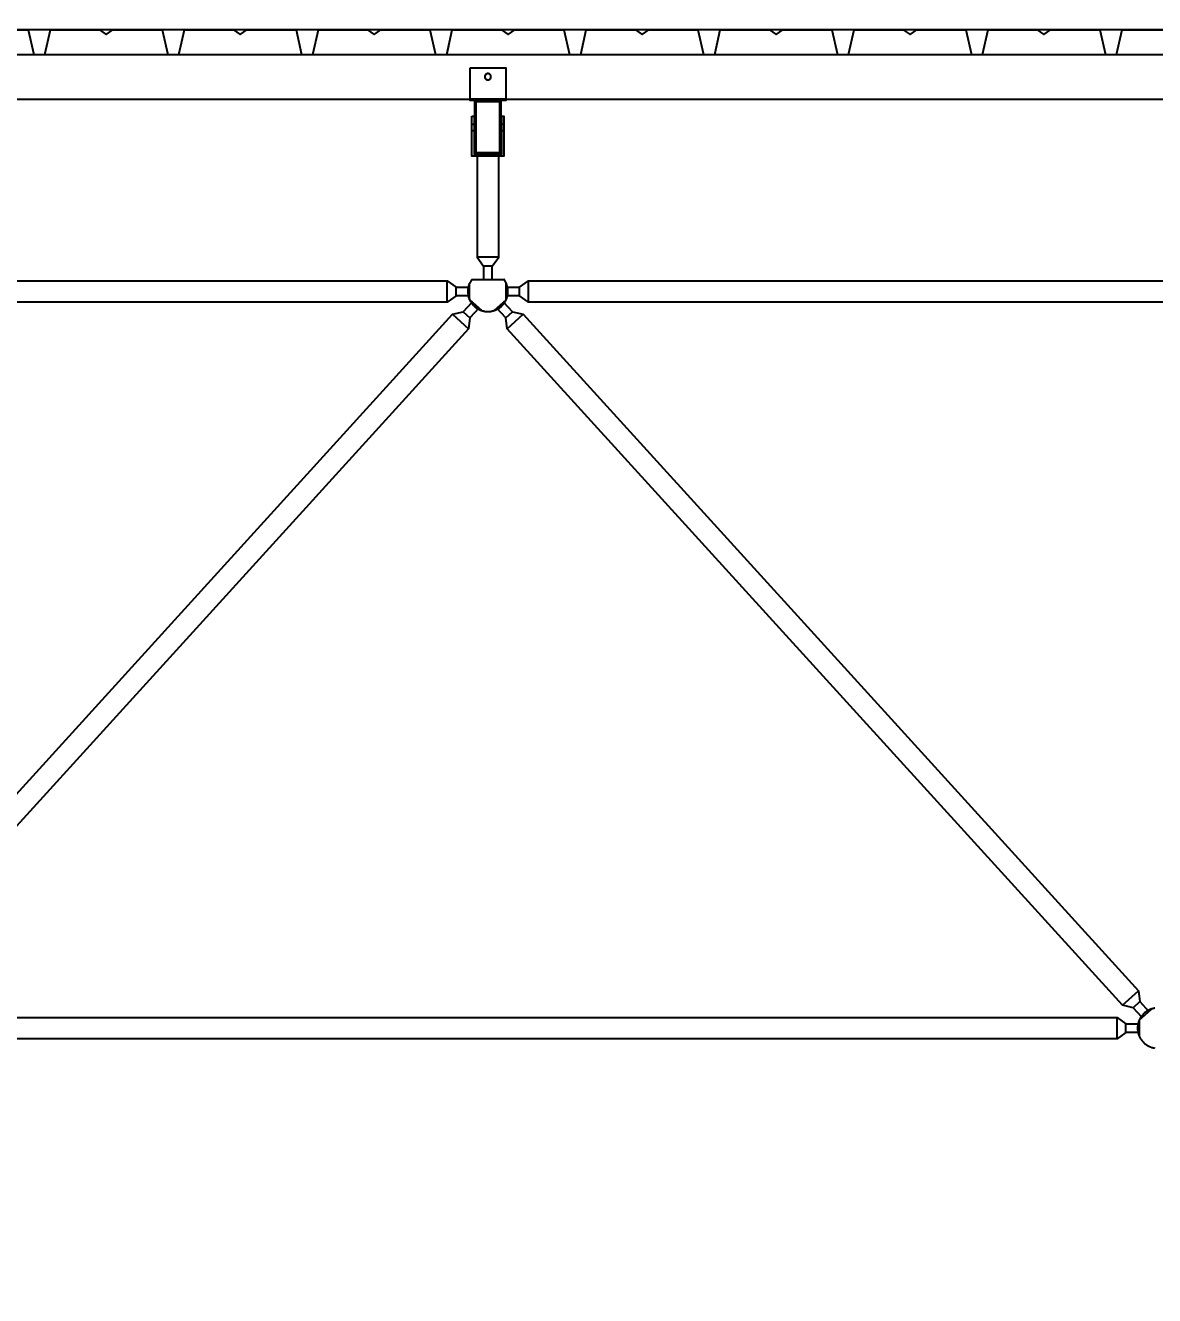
# Model space of a CAD drawing. Header units: centimetres. Extents: x 26569 to 160723, y -3143 to 14565.
# Drawn here: x 34049.9 to 34176.4, y 6232.1 to 6374.3 of the extents above; entities that cross this region are included whole.
import ezdxf

# ---------------------------------------------------------------- set-up
doc = ezdxf.new("R2010")
doc.units = ezdxf.units.CM
doc.header["$LTSCALE"] = 100
for name, color, linetype in [('A-ANNO-DIMS', 187, 'Continuous'), ('A-ELEV-02', 253, 'Continuous'), ('A-WALL-INSL', 249, 'Continuous'), ('A-WALL-SNWPNL', 200, 'Continuous'), ('S-STEL', 3, 'Continuous')]:
    doc.layers.add(name, color=color, linetype=linetype)
doc.styles.add('Fields_100', font='act_simplex.shx', dxfattribs={"width": 0.8, "height": 20})
doc.dimstyles.new('FIELDS_100', dxfattribs={"dimscale": 0, "dimtxt": 20, "dimasz": 5, "dimexe": 5, "dimexo": 5, "dimgap": 5, "dimtad": 0, "dimdec": 0, "dimzin": 0, "dimdsep": 46, "dimtxsty": 'Fields_100', "dimblk": 'DOT', "dimcen": 0.09, "dimclrt": 50, "dimadec": 0, "dimazin": 0, "dimtfac": 1, "dimtdec": 0, "dimtix": 1, "dimtofl": 0, "dimtmove": 1, "dimatfit": 3, "dimfxl": 5, "dimfxlon": 1, "dimtolj": 1, "dimtzin": 0, "dimarcsym": 0})

# ---------------------------------------------------------------- blocks, each defined once
blk = doc.blocks.new('_Dot')
at = {"color": 0, "linetype": 'ByBlock', "lineweight": -2}
blk.add_line((-0.5, 0), (-1, 0), dxfattribs=at)
at = {"color": 0, "linetype": 'ByBlock', "const_width": 0.5}
blk.add_lwpolyline([(-0.25, 0, 1), (0.25, 0, 1)], format="xyb", close=True, dxfattribs=at)
blk = doc.blocks.new('*D692')
at = {"layer": 'A-ANNO-DIMS', "color": 0, "lineweight": -2, "transparency": 16777216}
for p, q in [((34026.73, 6649.56), (34026.73, 6659.56)), ((34926.73, 6649.56), (34926.73, 6659.56)), ((34031.73, 6654.56), (34445.07, 6654.56)), ((34921.73, 6654.56), (34508.4, 6654.56))]:
    blk.add_line(p, q, dxfattribs=at)
at = {"layer": 'DEFPOINTS', "color": 0, "transparency": 16777216}
for p in [(34926.73, 6654.56), (34026.73, 6232.06), (34926.73, 6232.06)]:
    blk.add_point(p, dxfattribs=at)
at = {"layer": 'A-ANNO-DIMS', "color": 0, "lineweight": -2, "transparency": 16777216, "xscale": 5, "yscale": 5, "zscale": 5, "rotation": 180}
blk.add_blockref('_Dot', (34026.73, 6654.56), dxfattribs=at)
at = {"layer": 'A-ANNO-DIMS', "color": 0, "lineweight": -2, "transparency": 16777216, "xscale": 5, "yscale": 5, "zscale": 5}
blk.add_blockref('_Dot', (34926.73, 6654.56), dxfattribs=at)
at = {"layer": 'A-ANNO-DIMS', "color": 50, "transparency": 16777216, "insert": (34476.73, 6654.56), "char_height": 20, "attachment_point": 5, "style": 'Fields_100'}
blk.add_mtext('\\A1;1800', dxfattribs=at)

msp = doc.modelspace()

# ---------------------------------------------------------------- linework, layer by layer
at = {"layer": 'A-ELEV-02'}
for points in [[(32200.48, 6371.06), (36699.23, 6371.06)], [(32200.48, 6366.06), (36699.23, 6366.06)], [(34103.73, 6366.06), (34099.73, 6366.06)], [(34099.93, 6363.26), (34100.18, 6363.26)], [(34103.28, 6363.26), (34103.53, 6363.26)], [(34099.93, 6362.56), (34100.18, 6362.56)], [(34103.28, 6362.56), (34103.53, 6362.56)], [(34100.53, 6359.66), (34100.53, 6348.36), (34101.23, 6347.36), (34101.23, 6345.86)], [(34102.23, 6345.86), (34102.23, 6347.36), (34102.94, 6348.36), (34102.94, 6359.66)], [(34102.94, 6348.36), (34100.53, 6348.36)], [(34102.23, 6347.36), (34101.23, 6347.36)], [(33953.78, 6345.01), (33955.28, 6345.01), (33956.28, 6345.72), (34097.18, 6345.72), (34098.18, 6345.01), (34099.68, 6345.01)], [(34097.18, 6343.3), (34097.18, 6345.72)], [(34098.18, 6344.01), (34098.18, 6345.01)], [(34099.93, 6345.86), (34099.89, 6345.8), (34099.85, 6345.74), (34099.81, 6345.68), (34099.77, 6345.61), (34099.73, 6345.54), (34099.7, 6345.47), (34099.67, 6345.4), (34099.64, 6345.33), (34099.61, 6345.26), (34099.6, 6345.22), (34099.59, 6345.18), (34099.57, 6345.14), (34099.56, 6345.11), (34099.55, 6345.07), (34099.54, 6345.03), (34099.54, 6344.99), (34099.53, 6344.95), (34099.52, 6344.91), (34099.51, 6344.87), (34099.51, 6344.83), (34099.5, 6344.79), (34099.5, 6344.75), (34099.49, 6344.71), (34099.49, 6344.67), (34099.49, 6344.63), (34099.49, 6344.59), (34099.48, 6344.55), (34099.48, 6344.52), (34099.48, 6344.48), (34099.49, 6344.44), (34099.49, 6344.4), (34099.49, 6344.36), (34099.49, 6344.32), (34099.5, 6344.28), (34099.5, 6344.24), (34099.51, 6344.2), (34099.51, 6344.16), (34099.53, 6344.08), (34099.54, 6344.01), (34099.56, 6343.93), (34099.58, 6343.86), (34099.61, 6343.78), (34099.63, 6343.71), (34099.66, 6343.64), (34099.69, 6343.57), (34099.72, 6343.51), (34099.76, 6343.44), (34099.79, 6343.37), (34099.83, 6343.31), (34099.87, 6343.25), (34099.92, 6343.18), (34099.96, 6343.12), (34100.01, 6343.06), (34100.07, 6343), (34100.12, 6342.95), (34100.15, 6342.92), (34100.17, 6342.89), (34100.2, 6342.86), (34100.23, 6342.84), (34100.26, 6342.81), (34100.29, 6342.78), (34100.32, 6342.76), (34100.35, 6342.73), (34100.39, 6342.71), (34100.42, 6342.69), (34100.45, 6342.66), (34100.48, 6342.64), (34100.52, 6342.62), (34100.55, 6342.6), (34100.59, 6342.58), (34100.62, 6342.56), (34100.65, 6342.54), (34100.69, 6342.52), (34100.73, 6342.5), (34100.76, 6342.48), (34100.8, 6342.47), (34100.83, 6342.45), (34100.87, 6342.43), (34100.91, 6342.42), (34100.94, 6342.41), (34100.98, 6342.39), (34101.02, 6342.38), (34101.06, 6342.37), (34101.13, 6342.34), (34101.21, 6342.33), (34101.28, 6342.31), (34101.36, 6342.29), (34101.43, 6342.28), (34101.51, 6342.27), (34101.59, 6342.27), (34101.66, 6342.26), (34101.73, 6342.26), (34101.81, 6342.26), (34101.88, 6342.27), (34101.96, 6342.27), (34102.03, 6342.28), (34102.11, 6342.29), (34102.19, 6342.31), (34102.26, 6342.33), (34102.34, 6342.34), (34102.41, 6342.37), (34102.45, 6342.38), (34102.49, 6342.39), (34102.52, 6342.41), (34102.56, 6342.42), (34102.6, 6342.43), (34102.63, 6342.45), (34102.67, 6342.47), (34102.71, 6342.48), (34102.74, 6342.5), (34102.78, 6342.52), (34102.81, 6342.54), (34102.85, 6342.56), (34102.88, 6342.58), (34102.92, 6342.6), (34102.95, 6342.62), (34102.98, 6342.64), (34103.02, 6342.66), (34103.05, 6342.69), (34103.08, 6342.71), (34103.11, 6342.73), (34103.15, 6342.76), (34103.18, 6342.78), (34103.21, 6342.81), (34103.24, 6342.84), (34103.27, 6342.86), (34103.29, 6342.89), (34103.32, 6342.92), (34103.35, 6342.95), (34103.4, 6343), (34103.45, 6343.06), (34103.5, 6343.12), (34103.55, 6343.18), (34103.59, 6343.25), (34103.64, 6343.31), (34103.68, 6343.37), (34103.71, 6343.44), (34103.75, 6343.51), (34103.78, 6343.57), (34103.81, 6343.64), (34103.84, 6343.71), (34103.86, 6343.78), (34103.89, 6343.86), (34103.91, 6343.93), (34103.93, 6344.01), (34103.94, 6344.08), (34103.96, 6344.16), (34103.96, 6344.2), (34103.97, 6344.24), (34103.97, 6344.28), (34103.98, 6344.32), (34103.98, 6344.36), (34103.98, 6344.4), (34103.98, 6344.44), (34103.98, 6344.48), (34103.98, 6344.52), (34103.98, 6344.55), (34103.98, 6344.59), (34103.98, 6344.63), (34103.98, 6344.67), (34103.98, 6344.71), (34103.97, 6344.75), (34103.97, 6344.79), (34103.96, 6344.83), (34103.96, 6344.87), (34103.95, 6344.91), (34103.94, 6344.95), (34103.93, 6344.99), (34103.92, 6345.03), (34103.91, 6345.07), (34103.9, 6345.11), (34103.89, 6345.14), (34103.88, 6345.18), (34103.87, 6345.22), (34103.86, 6345.26), (34103.83, 6345.33), (34103.8, 6345.4), (34103.77, 6345.47), (34103.73, 6345.54), (34103.7, 6345.61), (34103.66, 6345.68), (34103.62, 6345.74), (34103.58, 6345.8), (34103.53, 6345.86)], [(34099.68, 6343.58), (34099.68, 6345.44)], [(34099.93, 6345.86), (34103.53, 6345.86)], [(34103.78, 6345.01), (34105.28, 6345.01), (34106.28, 6345.72), (34247.18, 6345.72), (34248.18, 6345.01), (34249.68, 6345.01)], [(34103.78, 6343.58), (34103.78, 6345.44)], [(34105.28, 6344.01), (34105.28, 6345.01)], [(34106.28, 6343.3), (34106.28, 6345.72)], [(34099.68, 6344.01), (34098.18, 6344.01), (34097.18, 6343.3), (33956.28, 6343.3), (33955.28, 6344.01), (33953.78, 6344.01)], [(34099.67, 6343.62), (34101.04, 6342.37)], [(34102.43, 6342.37), (34103.8, 6343.62)], [(34249.68, 6344.01), (34248.18, 6344.01), (34247.18, 6343.3), (34106.28, 6343.3), (34105.28, 6344.01), (34103.78, 6344.01)], [(34097.78, 6341.96), (34099.57, 6340.33)], [(34098.98, 6342.22), (34099.72, 6341.55)], [(34103.75, 6341.55), (34104.49, 6342.22)], [(34103.9, 6340.33), (34105.69, 6341.96)], [(34172.78, 6264.57), (34174.57, 6266.19)], [(34173.98, 6264.3), (34174.72, 6264.98)], [(34176.43, 6264.24), (34176.38, 6264.23), (34176.32, 6264.22), (34176.27, 6264.21), (34176.22, 6264.2), (34176.17, 6264.19), (34176.12, 6264.18), (34176.06, 6264.16), (34176.01, 6264.14), (34175.96, 6264.12), (34175.91, 6264.1), (34175.85, 6264.08), (34175.8, 6264.06), (34175.75, 6264.04), (34175.7, 6264.01), (34175.65, 6263.98), (34175.6, 6263.96), (34175.55, 6263.93), (34175.5, 6263.9), (34175.46, 6263.86), (34175.41, 6263.83), (34175.36, 6263.8), (34175.32, 6263.76), (34175.27, 6263.72), (34175.23, 6263.68), (34175.19, 6263.64), (34175.14, 6263.6), (34175.1, 6263.56), (34175.06, 6263.52), (34175.02, 6263.48), (34174.99, 6263.43), (34174.95, 6263.38), (34174.92, 6263.34), (34174.88, 6263.29), (34174.85, 6263.24), (34174.82, 6263.19), (34174.79, 6263.15), (34174.76, 6263.1), (34174.74, 6263.05), (34174.71, 6262.99), (34174.69, 6262.94), (34174.66, 6262.89), (34174.64, 6262.84), (34174.62, 6262.79), (34174.6, 6262.74), (34174.59, 6262.68), (34174.57, 6262.63), (34174.56, 6262.58), (34174.54, 6262.53), (34174.53, 6262.47), (34174.52, 6262.42), (34174.51, 6262.37), (34174.51, 6262.32), (34174.5, 6262.27), (34174.49, 6262.21), (34174.49, 6262.16), (34174.49, 6262.11), (34174.48, 6262.06), (34174.48, 6262.01), (34174.48, 6261.96), (34174.49, 6261.91), (34174.49, 6261.86), (34174.49, 6261.81), (34174.5, 6261.76), (34174.51, 6261.71), (34174.51, 6261.66), (34174.52, 6261.6), (34174.53, 6261.55), (34174.54, 6261.5), (34174.56, 6261.45), (34174.57, 6261.39), (34174.59, 6261.34), (34174.6, 6261.29), (34174.62, 6261.24), (34174.64, 6261.18), (34174.66, 6261.13), (34174.69, 6261.08), (34174.71, 6261.03), (34174.74, 6260.98), (34174.76, 6260.93), (34174.79, 6260.88), (34174.82, 6260.83), (34174.85, 6260.78), (34174.88, 6260.73), (34174.92, 6260.69), (34174.95, 6260.64), (34174.99, 6260.59), (34175.02, 6260.55), (34175.06, 6260.51), (34175.1, 6260.46), (34175.14, 6260.42), (34175.19, 6260.38), (34175.23, 6260.34), (34175.27, 6260.3), (34175.32, 6260.27), (34175.36, 6260.23), (34175.41, 6260.19), (34175.46, 6260.16), (34175.5, 6260.13), (34175.55, 6260.1), (34175.6, 6260.07), (34175.65, 6260.04), (34175.7, 6260.01), (34175.75, 6259.99), (34175.8, 6259.96), (34175.85, 6259.94), (34175.91, 6259.92), (34175.96, 6259.9), (34176.01, 6259.88), (34176.06, 6259.86), (34176.12, 6259.85), (34176.17, 6259.83), (34176.22, 6259.82), (34176.27, 6259.81), (34176.32, 6259.8), (34176.38, 6259.79), (34176.43, 6259.78)], [(34174.67, 6262.91), (34176.04, 6264.15)], [(34028.78, 6262.51), (34030.28, 6262.51), (34031.28, 6263.22), (34172.18, 6263.22), (34173.18, 6262.51), (34174.68, 6262.51)], [(34172.18, 6260.8), (34172.18, 6263.22)], [(34173.18, 6261.51), (34173.18, 6262.51)], [(34174.68, 6261.08), (34174.68, 6262.94)], [(34174.68, 6261.51), (34173.18, 6261.51), (34172.18, 6260.8), (34031.28, 6260.8), (34030.28, 6261.51), (34028.78, 6261.51)]]:
    msp.add_lwpolyline(points, dxfattribs=at)
for points in [[(34099.73, 6369.56), (34103.73, 6369.56), (34103.73, 6365.91), (34099.73, 6365.91)], [(34102.08, 6368.56), (34102.08, 6368.57), (34102.08, 6368.58), (34102.08, 6368.59), (34102.08, 6368.59), (34102.08, 6368.6), (34102.08, 6368.61), (34102.08, 6368.62), (34102.08, 6368.63), (34102.08, 6368.63), (34102.08, 6368.64), (34102.07, 6368.65), (34102.07, 6368.66), (34102.07, 6368.67), (34102.07, 6368.67), (34102.06, 6368.68), (34102.06, 6368.69), (34102.06, 6368.7), (34102.05, 6368.71), (34102.05, 6368.72), (34102.05, 6368.72), (34102.04, 6368.73), (34102.04, 6368.74), (34102.03, 6368.75), (34102.03, 6368.75), (34102.02, 6368.76), (34102.02, 6368.77), (34102.01, 6368.78), (34102.01, 6368.78), (34102, 6368.79), (34101.99, 6368.8), (34101.99, 6368.8), (34101.98, 6368.81), (34101.98, 6368.82), (34101.97, 6368.82), (34101.96, 6368.83), (34101.95, 6368.83), (34101.95, 6368.84), (34101.94, 6368.85), (34101.93, 6368.85), (34101.93, 6368.86), (34101.92, 6368.86), (34101.91, 6368.86), (34101.9, 6368.87), (34101.9, 6368.87), (34101.89, 6368.88), (34101.88, 6368.88), (34101.87, 6368.88), (34101.86, 6368.89), (34101.86, 6368.89), (34101.85, 6368.89), (34101.84, 6368.9), (34101.83, 6368.9), (34101.82, 6368.9), (34101.81, 6368.9), (34101.81, 6368.9), (34101.8, 6368.91), (34101.79, 6368.91), (34101.78, 6368.91), (34101.77, 6368.91), (34101.77, 6368.91), (34101.76, 6368.91), (34101.75, 6368.91), (34101.74, 6368.91), (34101.73, 6368.91), (34101.73, 6368.91), (34101.72, 6368.91), (34101.71, 6368.91), (34101.7, 6368.91), (34101.69, 6368.91), (34101.69, 6368.91), (34101.68, 6368.91), (34101.67, 6368.91), (34101.66, 6368.9), (34101.65, 6368.9), (34101.65, 6368.9), (34101.64, 6368.9), (34101.63, 6368.9), (34101.62, 6368.89), (34101.61, 6368.89), (34101.61, 6368.89), (34101.6, 6368.88), (34101.59, 6368.88), (34101.58, 6368.88), (34101.57, 6368.87), (34101.57, 6368.87), (34101.56, 6368.86), (34101.55, 6368.86), (34101.54, 6368.86), (34101.54, 6368.85), (34101.53, 6368.85), (34101.52, 6368.84), (34101.51, 6368.83), (34101.51, 6368.83), (34101.5, 6368.82), (34101.49, 6368.82), (34101.49, 6368.81), (34101.48, 6368.8), (34101.47, 6368.8), (34101.47, 6368.79), (34101.46, 6368.78), (34101.46, 6368.78), (34101.45, 6368.77), (34101.45, 6368.76), (34101.44, 6368.75), (34101.44, 6368.75), (34101.43, 6368.74), (34101.43, 6368.73), (34101.42, 6368.72), (34101.42, 6368.72), (34101.42, 6368.71), (34101.41, 6368.7), (34101.41, 6368.69), (34101.41, 6368.68), (34101.4, 6368.67), (34101.4, 6368.67), (34101.4, 6368.66), (34101.4, 6368.65), (34101.39, 6368.64), (34101.39, 6368.63), (34101.39, 6368.63), (34101.39, 6368.62), (34101.39, 6368.61), (34101.39, 6368.6), (34101.39, 6368.59), (34101.39, 6368.59), (34101.38, 6368.58), (34101.38, 6368.57), (34101.38, 6368.56), (34101.38, 6368.55), (34101.38, 6368.55), (34101.39, 6368.54), (34101.39, 6368.53), (34101.39, 6368.52), (34101.39, 6368.51), (34101.39, 6368.51), (34101.39, 6368.5), (34101.39, 6368.49), (34101.39, 6368.48), (34101.4, 6368.47), (34101.4, 6368.47), (34101.4, 6368.46), (34101.4, 6368.45), (34101.41, 6368.44), (34101.41, 6368.43), (34101.41, 6368.43), (34101.42, 6368.42), (34101.42, 6368.41), (34101.42, 6368.4), (34101.43, 6368.39), (34101.43, 6368.39), (34101.44, 6368.38), (34101.44, 6368.37), (34101.45, 6368.36), (34101.45, 6368.36), (34101.46, 6368.35), (34101.46, 6368.34), (34101.47, 6368.33), (34101.47, 6368.33), (34101.48, 6368.32), (34101.49, 6368.31), (34101.49, 6368.31), (34101.5, 6368.3), (34101.51, 6368.3), (34101.51, 6368.29), (34101.52, 6368.28), (34101.53, 6368.28), (34101.54, 6368.27), (34101.54, 6368.27), (34101.55, 6368.26), (34101.56, 6368.26), (34101.57, 6368.26), (34101.57, 6368.25), (34101.58, 6368.25), (34101.59, 6368.24), (34101.6, 6368.24), (34101.61, 6368.24), (34101.61, 6368.23), (34101.62, 6368.23), (34101.63, 6368.23), (34101.64, 6368.23), (34101.65, 6368.22), (34101.65, 6368.22), (34101.66, 6368.22), (34101.67, 6368.22), (34101.68, 6368.22), (34101.69, 6368.22), (34101.69, 6368.21), (34101.7, 6368.21), (34101.71, 6368.21), (34101.72, 6368.21), (34101.73, 6368.21), (34101.73, 6368.21), (34101.74, 6368.21), (34101.75, 6368.21), (34101.76, 6368.21), (34101.77, 6368.21), (34101.77, 6368.21), (34101.78, 6368.22), (34101.79, 6368.22), (34101.8, 6368.22), (34101.81, 6368.22), (34101.81, 6368.22), (34101.82, 6368.22), (34101.83, 6368.23), (34101.84, 6368.23), (34101.85, 6368.23), (34101.86, 6368.23), (34101.86, 6368.24), (34101.87, 6368.24), (34101.88, 6368.24), (34101.89, 6368.25), (34101.9, 6368.25), (34101.9, 6368.26), (34101.91, 6368.26), (34101.92, 6368.26), (34101.93, 6368.27), (34101.93, 6368.27), (34101.94, 6368.28), (34101.95, 6368.28), (34101.95, 6368.29), (34101.96, 6368.3), (34101.97, 6368.3), (34101.98, 6368.31), (34101.98, 6368.31), (34101.99, 6368.32), (34101.99, 6368.33), (34102, 6368.33), (34102.01, 6368.34), (34102.01, 6368.35), (34102.02, 6368.36), (34102.02, 6368.36), (34102.03, 6368.37), (34102.03, 6368.38), (34102.04, 6368.39), (34102.04, 6368.39), (34102.05, 6368.4), (34102.05, 6368.41), (34102.05, 6368.42), (34102.06, 6368.43), (34102.06, 6368.43), (34102.06, 6368.44), (34102.07, 6368.45), (34102.07, 6368.46), (34102.07, 6368.47), (34102.07, 6368.47), (34102.08, 6368.48), (34102.08, 6368.49), (34102.08, 6368.5), (34102.08, 6368.51), (34102.08, 6368.51), (34102.08, 6368.52), (34102.08, 6368.53), (34102.08, 6368.54), (34102.08, 6368.55), (34102.08, 6368.55)], [(34099.93, 6364.16), (34100.18, 6364.16), (34100.18, 6359.91), (34103.28, 6359.91), (34103.28, 6364.16), (34103.53, 6364.16), (34103.53, 6359.66), (34099.93, 6359.66)], [(34027.74, 6263.87), (34028.75, 6264.98), (34028.9, 6266.19), (34097.78, 6341.96), (34098.98, 6342.22), (34099.99, 6343.33), (34100.73, 6342.66), (34099.72, 6341.55), (34099.57, 6340.33), (34030.69, 6264.57), (34029.49, 6264.3), (34028.48, 6263.19)], [(34174.99, 6263.19), (34173.98, 6264.3), (34172.78, 6264.57), (34103.9, 6340.33), (34103.75, 6341.55), (34102.74, 6342.66), (34103.48, 6343.33), (34104.49, 6342.22), (34105.69, 6341.96), (34174.57, 6266.19), (34174.72, 6264.98), (34175.73, 6263.87)]]:
    msp.add_lwpolyline(points, close=True, dxfattribs=at)
at = {"layer": 'A-WALL-INSL', "ltscale": 0.002}
msp.add_lwpolyline([(41241.73, 6373.81), (32205.48, 6373.81)], dxfattribs=at)
at = {"layer": 'A-WALL-SNWPNL', "ltscale": 100}
for points in [[(34044.75, 6373.81), (34050.25, 6373.81), (34050.88, 6371.06), (34052.13, 6371.06), (34052.35, 6372.04)], [(34050.66, 6372.04), (34050.88, 6371.06), (34052.13, 6371.06), (34052.75, 6373.81), (34058.25, 6373.81), (34059, 6373.31), (34059.75, 6373.81), (34065.25, 6373.81), (34065.88, 6371.06), (34067.13, 6371.06), (34067.75, 6373.81), (34073.25, 6373.81), (34074, 6373.31), (34074.75, 6373.81), (34080.25, 6373.81), (34080.88, 6371.06), (34082.13, 6371.06), (34082.75, 6373.81), (34088.25, 6373.81), (34089, 6373.31), (34089.75, 6373.81), (34095.25, 6373.81), (34095.88, 6371.06), (34097.13, 6371.06), (34097.35, 6372.04)], [(34095.66, 6372.04), (34095.88, 6371.06), (34097.13, 6371.06), (34097.75, 6373.81), (34103.25, 6373.81), (34104, 6373.31), (34104.75, 6373.81), (34110.25, 6373.81), (34110.88, 6371.06), (34112.13, 6371.06), (34112.75, 6373.81), (34118.25, 6373.81), (34119, 6373.31), (34119.75, 6373.81), (34125.25, 6373.81), (34125.88, 6371.06), (34127.13, 6371.06), (34127.75, 6373.81), (34133.25, 6373.81), (34134, 6373.31), (34134.75, 6373.81), (34140.25, 6373.81), (34140.88, 6371.06), (34142.13, 6371.06), (34142.35, 6372.04)], [(34140.66, 6372.04), (34140.88, 6371.06), (34142.13, 6371.06), (34142.75, 6373.81), (34148.25, 6373.81), (34149, 6373.31), (34149.75, 6373.81), (34155.25, 6373.81), (34155.88, 6371.06), (34157.13, 6371.06), (34157.75, 6373.81), (34163.25, 6373.81), (34164, 6373.31), (34164.75, 6373.81), (34170.25, 6373.81), (34170.88, 6371.06), (34172.13, 6371.06), (34172.75, 6373.81), (34178.25, 6373.81)]]:
    msp.add_lwpolyline(points, dxfattribs=at)
at = {"layer": 'S-STEL'}
msp.add_lwpolyline([(34103.23, 6359.91), (34103.23, 6365.91), (34100.23, 6365.91), (34100.23, 6359.91)], dxfattribs=at)
msp.add_lwpolyline([(34103.08, 6365.76), (34100.38, 6365.76), (34100.38, 6360.06), (34103.08, 6360.06)], close=True, dxfattribs=at)

# ---------------------------------------------------------------- dimensions: what is measured, and where the dimension line sits
at = {"layer": 'A-ANNO-DIMS'}
dim = msp.add_linear_dim(base=(34926.73, 6654.56), p1=(34026.73, 6232.06), p2=(34926.73, 6232.06), dimstyle='FIELDS_100', override={"dimscale": 1, "dimlfac": 2}, dxfattribs=at)
dim.commit()
dim.dimension.update_dxf_attribs({"geometry": '*D692', "text_midpoint": (34476.73, 6654.56)})

doc.saveas('drawing.dxf')
